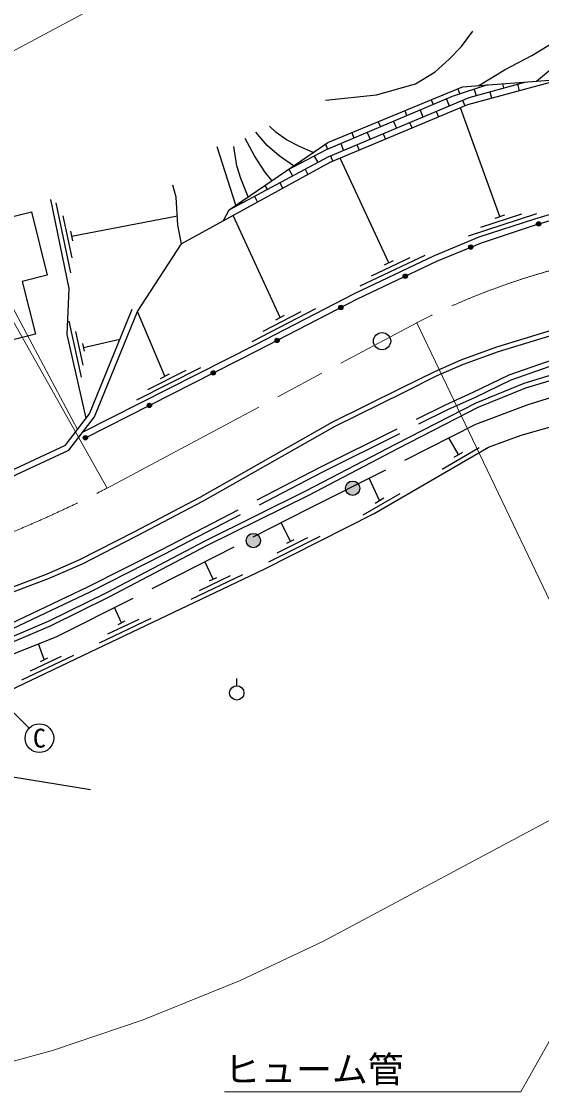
# Model space of a CAD drawing. Units: millimetres at full size, sheet at 1:1000; details may follow other scales. Extents: x 40000 to 680000, y 20000 to 380000.
# Drawn here: x 244371 to 280649, y 266850 to 341607 of the extents above; entities that cross this region are included whole.
import ezdxf
from ezdxf.enums import TextEntityAlignment as Align

# ---------------------------------------------------------------- set-up
doc = ezdxf.new("R2010")
doc.units = ezdxf.units.MM
doc.header["$LTSCALE"] = 1000
doc.linetypes.add('CHAIN', pattern=[18.5, 12, -1.5, 3.5, -1.5])
doc.linetypes.add('DASHED', pattern=[7.5, 6, -1.5])
for name, color, linetype, lineweight in [('M-BGD', 7, 'Continuous', 25), ('M-BMK', 2, 'CHAIN', 13), ('M-BMK-SRVR', 3, 'Continuous', 25), ('M-STR-HTXT', 7, 'Continuous', 13), ('M-STR-STRC', 7, 'Continuous', 25)]:
    doc.layers.add(name, color=color, linetype=linetype, lineweight=lineweight)
doc.styles.add('ＭＳ ゴシック', font='')
doc.styles.get('ＭＳ ゴシック').set_extended_font_data('MS Gothic')

msp = doc.modelspace()

# ---------------------------------------------------------------- hatches: boundary and pattern name
at = {"layer": 'M-BGD'}
for points in [[(280297, 327430, -1), (280585, 327515, -0.41421), (280484, 327329, -0.41421)], [(275573, 325800, -0.41421), (275654, 325996, -0.41421), (275850, 325915, -1)], [(271008, 323764, -1), (271279, 323893, -0.41421), (271208, 323693, -0.41421)], [(266515, 321572, -0.41421), (266579, 321775, -0.41421), (266781, 321710, -1)], [(262074, 319275, -0.41421), (262138, 319478, -0.41421), (262340, 319413, -1)], [(257619, 317005, -1), (257886, 317141, -0.41421), (257820, 316939, -0.41421)], [(253159, 314744, -1), (253427, 314880, -0.41421), (253361, 314678, -0.41421)], [(248699, 312484, -1), (248967, 312619, -0.41421), (248901, 312418, -0.41421)], [(266974, 309026, -1), (267974, 309026, -0.41421), (267474, 308526, -0.41421)], [(260044, 305377, -1), (261044, 305377, -0.41421), (260544, 304877, -0.41421)]]:
    msp.add_hatch(color=256, dxfattribs=at).paths.add_polyline_path(points)

# ---------------------------------------------------------------- linework, layer by layer
for p, q in [((275068, 339867), (275866, 340930)), ((279970, 339224), (281684, 340283)), ((274202, 338962), (275068, 339867)), ((273225, 338097), (274202, 338962)), ((278117, 338252), (279970, 339224)), ((271853, 337249), (273225, 338097)), ((276277, 337128), (278117, 338252)), ((280285, 337436), (281577, 338501)), ((269146, 336483), (271853, 337249)), ((277925, 337254), (278005, 336965)), ((278969, 337231), (279098, 336763)), ((265584, 336111), (269146, 336483)), ((274798, 336903), (274953, 336535)), ((275957, 336867), (276077, 336434)), ((277041, 336699), (277167, 336242)), ((272950, 336138), (273093, 335799)), ((274014, 336188), (274213, 335716)), ((275135, 336105), (275300, 335712)), ((271102, 335373), (271250, 335021)), ((272172, 335410), (272371, 334938)), ((273292, 335327), (273456, 334938)), ((277747, 327991), (274988, 335581)), ((262139, 333857), (261662, 334297)), ((269254, 334608), (269408, 334244)), ((270329, 334633), (270528, 334161)), ((271449, 334549), (271612, 334164)), ((260625, 332232), (259985, 333431)), ((261511, 332946), (260729, 333870)), ((262851, 333344), (262139, 333857)), ((267406, 333844), (267565, 333466)), ((268486, 333855), (268685, 333383)), ((269607, 333772), (269768, 333389)), ((259317, 328783), (258023, 332864)), ((259392, 331528), (259183, 332868)), ((262358, 332226), (261511, 332946)), ((263766, 332877), (262851, 333344)), ((264721, 332461), (263766, 332877)), ((265574, 333041), (265723, 332688)), ((266644, 333077), (266843, 332606)), ((267764, 332994), (267924, 332615)), ((261353, 331119), (260625, 332232)), ((263340, 331521), (262358, 332226)), ((264793, 332210), (265033, 331760)), ((265921, 332217), (266080, 331841)), ((270005, 324760), (266600, 332059)), ((259666, 330633), (259392, 331528)), ((263013, 331298), (263267, 330819)), ((263844, 331864), (263908, 331744)), ((264150, 331290), (264348, 330918)), ((260181, 329371), (259666, 330633)), ((261841, 330500), (261353, 331119)), ((261349, 330166), (261502, 329879)), ((262385, 330349), (262593, 329958)), ((246770, 328951), (247786, 324056)), ((259686, 329034), (259737, 328939)), ((260620, 329409), (260839, 328998)), ((275560, 326639), (280309, 328203)), ((247267, 328033), (247876, 325096)), ((247865, 326625), (255249, 328030)), ((262417, 320951), (259135, 328066)), ((276416, 327237), (279265, 328175)), ((277414, 327882), (278079, 328101)), ((247794, 326968), (247936, 326283)), ((252461, 321370), (255524, 326091)), ((268006, 323144), (272520, 325293)), ((268780, 323845), (271489, 325134)), ((269689, 324610), (270321, 324911)), ((260472, 319269), (264913, 321566)), ((254382, 316856), (252461, 321370)), ((261222, 319995), (263887, 321373)), ((262106, 320790), (262727, 321111)), ((247668, 320680), (248545, 316778)), ((248136, 319966), (248662, 317624)), ((248692, 318860), (251244, 319440)), ((248631, 319134), (248753, 318587)), ((252423, 315190), (256883, 317451)), ((253179, 315910), (255855, 317266)), ((254070, 316697), (254694, 317014)), ((274859, 311373), (274178, 312546)), ((273713, 310360), (276307, 311867)), ((274557, 311197), (275162, 311549)), ((269348, 308172), (268617, 309732)), ((268201, 307160), (270795, 308666)), ((269045, 307997), (269650, 308348)), ((263142, 305323), (262486, 306621)), ((261627, 303886), (265197, 305689)), ((262206, 304514), (264348, 305596)), ((262892, 305197), (263392, 305449)), ((257750, 302689), (257168, 303910)), ((256203, 301286), (259814, 303008)), ((256796, 301902), (258962, 302935)), ((257497, 302568), (258003, 302809)), ((251361, 299642), (250856, 300701)), ((249814, 298240), (253424, 299961)), ((250407, 298855), (252573, 299888)), ((251108, 299522), (251614, 299763)), ((245953, 297066), (245555, 298157)), ((244405, 295664), (248017, 297384)), ((244999, 296279), (247165, 297311)), ((245700, 296945), (246206, 297186)), ((259394, 295242), (259394, 295742))]:
    msp.add_line(p, q, dxfattribs=at)
for points in [[(282114, 337577), (275475, 335786), (265889, 331760), (255524, 326091)], [(258476, 327706), (258855, 328468), (265740, 333154), (275128, 337039), (282114, 337577)], [(258855, 328468), (265770, 332153), (275609, 336305), (279491, 337375)], [(276889, 337175), (274412, 336356), (265617, 332643), (262844, 331183)], [(255524, 326091), (255289, 327376), (255170, 329346), (254920, 330179)], [(248882, 313911), (247570, 319747), (247708, 322956), (246415, 329185)], [(248638, 312936), (260679, 319039), (267609, 322623), (273175, 325272), (276298, 326567), (280169, 327841), (284575, 329136)], [(248833, 312552), (260875, 318656), (267801, 322238), (273350, 324879), (276448, 326163), (280297, 327430), (284684, 328719)], [(247440, 312029), (249117, 314218), (252090, 321521)], [(247688, 311696), (249467, 314017), (252461, 321370)], [(241906, 301460), (246110, 303033), (248453, 304052), (252235, 305990), (256826, 308410), (266055, 313650), (270841, 316003), (273198, 317183), (275047, 317988), (277518, 318889), (282182, 320311)], [(282278, 319974), (277629, 318557), (275177, 317663), (273346, 316866), (270996, 315690), (266219, 313340), (256994, 308103), (252397, 305679), (248603, 303735), (246241, 302708), (242022, 301130)], [(205236, 291939), (214252, 292167), (218333, 292729), (223675, 293380), (232427, 294866), (238107, 296322), (242388, 297718), (246443, 299446), (250485, 301446), (257342, 305044), (264414, 308548), (270663, 311827), (276221, 314675), (279563, 316024), (282876, 317041), (287856, 318012), (293403, 318708), (296991, 318672), (302236, 317944), (304669, 317361)], [(205033, 292284), (214223, 292517), (218288, 293076), (223624, 293727), (232354, 295209), (238009, 296659), (242265, 298046), (246296, 299764), (250326, 301758), (257183, 305356), (264255, 308860), (270502, 312138), (276076, 314994), (279446, 316354), (282791, 317381)], [(223881, 290618), (231274, 291350), (237716, 292886), (243005, 294665), (249676, 297842), (261304, 303387), (268966, 307257), (276946, 311891), (279218, 312724), (283908, 314058), (289504, 315146), (292964, 315498), (296731, 315524), (300836, 315021), (303677, 314309), (305021, 313626), (306700, 311968), (307231, 311311), (309483, 307007), (312897, 299083), (314610, 294829), (315671, 293314)], [(205033, 292284), (205505, 291484), (222519, 290687), (237180, 289946), (249193, 287994)]]:
    msp.add_lwpolyline(points, dxfattribs=at)
msp.add_lwpolyline([(234766, 325729), (245065, 328312), (246173, 323895), (244428, 323458), (245349, 319786), (238487, 318065), (237645, 321420), (235933, 321077)], close=True, dxfattribs=at)
at = {"layer": 'M-BGD', "linetype": 'DASHED'}
for points in [[(197067, 290858), (197569, 291523), (204334, 292598), (211044, 293208), (222396, 294218), (230690, 295696), (237014, 297285), (243639, 299598), (249004, 302144), (254161, 304753), (265215, 310500), (273950, 314858), (275884, 315727), (278388, 316946), (282004, 318205), (286583, 319175), (291046, 319857), (293714, 320086), (295640, 319991), (300586, 319362), (304144, 318650), (306506, 317973)], [(197310, 290556), (197778, 291176), (204381, 292225), (211078, 292834), (222446, 293845), (230769, 295328), (237122, 296925), (243782, 299250), (249170, 301807), (254332, 304419), (265385, 310166), (274111, 314518), (276043, 315387), (278533, 316599), (282105, 317842), (286650, 318805), (291091, 319484), (293721, 319709), (295607, 319617), (300526, 318991), (304055, 318285), (306152, 317684)], [(214252, 292167), (216717, 292010), (227652, 293284), (234692, 294636), (241434, 296546), (246800, 298647), (253861, 302224), (264423, 307609), (276060, 313499), (279704, 314863), (283301, 315989), (287563, 316803), (293042, 317433), (295705, 317512), (298721, 317128), (301860, 316318), (305228, 315199), (306836, 314473)], [(174270, 299436), (197481, 301641), (217391, 303509), (225930, 304896), (231611, 306352), (238839, 308351), (243224, 310058), (247440, 312029)], [(174309, 299030), (197519, 301236), (217443, 303105), (226014, 304497), (231716, 305959), (238968, 307964), (243384, 309684), (247688, 311696)]]:
    msp.add_lwpolyline(points, dxfattribs=at)
at = {"layer": 'M-BGD'}
for centre, radius in [((280441, 327473), 150), ((275711, 325858), 150), ((271143, 323829), 150), ((266648, 321641), 150), ((262207, 319344), 150), ((257753, 317073), 150), ((253293, 314812), 150), ((248833, 312552), 150), ((267474, 309026), 500), ((260544, 305377), 500), ((259394, 294742), 500)]:
    msp.add_circle(centre, radius, dxfattribs=at)
at = {"layer": 'M-BMK'}
msp.add_line((250340, 309037), (271938, 320582), dxfattribs=at)
for centre, radius, start, end in [((294683, 276055), 50000, 57.80434, 117.05904), ((211229, 384504), 85000, 275.28462, 297.39562)]:
    msp.add_arc(centre, radius, start, end, dxfattribs=at)
at = {"layer": 'M-BMK-SRVR'}
msp.add_circle((269524, 319291), 600, dxfattribs=at)
at = {"layer": 'M-STR-HTXT'}
for p, q in [((248278, 313123), (235883, 336460)), ((250340, 309037), (236819, 333082)), ((271938, 320582), (283406, 296589)), ((240580, 296622), (244918, 292293))]:
    msp.add_line(p, q, dxfattribs=at)
for points in [[(283988, 355337), (277543, 354197), (271881, 352736), (267310, 351226), (262271, 349195), (260842, 348545), (258290, 347298), (257795, 347039), (236198, 335494), (233456, 334196), (230223, 332888), (227540, 331979), (223848, 330972), (220069, 330219), (216294, 329738), (216053, 329715), (146410, 322705)], [(308224, 318534), (279196, 266909), (258531, 266909)], [(287761, 289353), (265448, 277426), (259576, 274645), (252861, 271929), (246544, 269788), (238764, 267665), (230538, 266028), (223531, 265135), (222432, 265028), (153976, 258138)]]:
    msp.add_lwpolyline(points, dxfattribs=at)
at = {"layer": 'M-STR-STRC'}
msp.add_circle((245625, 291587), 1000, dxfattribs=at)

# ---------------------------------------------------------------- texts
at = {"layer": 'M-STR-HTXT', "style": 'ＭＳ ゴシック'}
msp.add_text('ヒューム管\u3000\u3000', height=1833, dxfattribs=at).set_placement((258526, 267009), align=Align.BOTTOM_LEFT)
at = {"layer": 'M-STR-STRC', "style": 'ＭＳ ゴシック'}
msp.add_text('C', height=1320, dxfattribs=at).set_placement((245625, 291587), align=Align.MIDDLE_CENTER)

doc.saveas('drawing.dxf')
